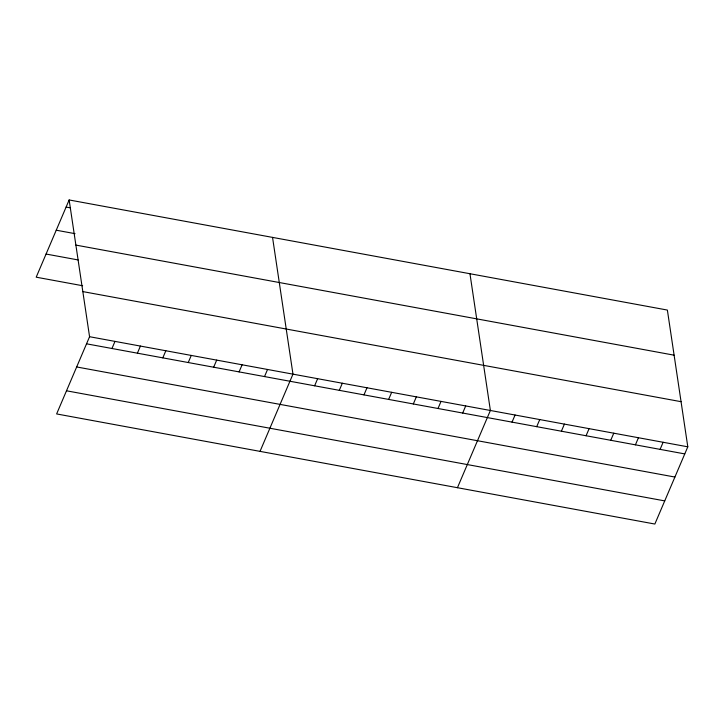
<?xml version="1.0" encoding="UTF-8"?>
<svg xmlns="http://www.w3.org/2000/svg" width="724" height="724" viewBox="0 0 724 724"><rect width="100%" height="100%" fill="white"/><g stroke="black" fill="none" stroke-linecap="round" stroke-linejoin="round"><path stroke-width="1.09" d="M69.142 199.96L89.568 336.714L56.626 413.938L654.858 524.04L687.8 446.817L667.374 310.062L69.142 199.96L36.2 277.183L82.626 285.736M111.967 348.497L114.989 341.393M137.388 353.176L140.42 346.072M162.81 357.855L165.841 350.751M188.24 362.534L191.272 355.43M213.661 367.213L216.693 360.109M239.092 371.892L242.115 364.787M264.513 376.571L267.545 369.466M260.025 451.378L292.967 374.145L272.541 237.391M314.614 385.792L317.646 378.688M339.294 390.336L342.325 383.231M363.973 394.879L366.996 387.774M388.643 399.413L391.675 392.317M413.323 403.956L416.354 396.861M438.002 408.499L441.034 401.395M462.681 413.042L465.704 405.938M457.441 487.704L490.383 410.481L469.957 273.726M512.031 422.128L515.063 415.024M536.71 426.662L539.742 419.567M561.39 431.205L564.412 424.101M586.06 435.748L589.092 428.644M610.739 440.292L613.771 433.187M635.419 444.835L638.45 437.73M660.098 449.369L663.121 442.274M66.11 207.064L70.536 207.879M56.237 230.205L75.034 233.662M75.884 245.092L674.116 355.185M46.074 254.043L78.129 259.943M82.826 291.591L681.058 401.684M89.568 336.714L687.8 446.817M86.536 343.819L684.768 453.912M76.672 366.959L674.904 477.053M66.499 390.797L664.732 500.899"/></g></svg>
